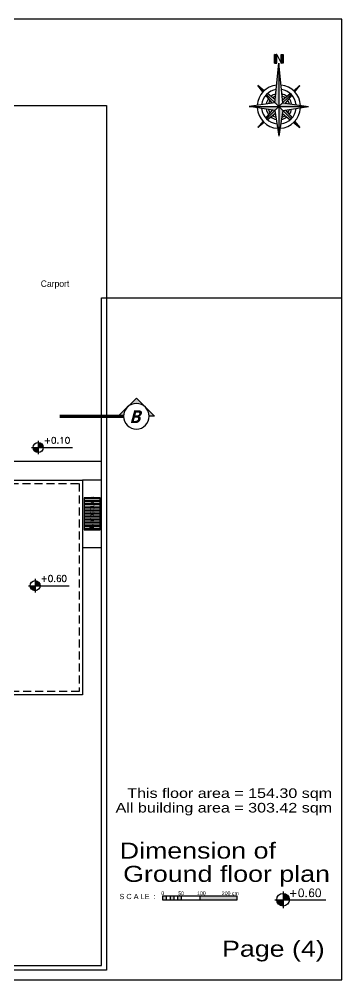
# Model space of a CAD drawing. Header units: millimetres. Extents: x 118878 to 201916, y 10986 to 20993.
# Drawn here: x 192908 to 193916, y 15463 to 18463 of the extents above; entities that cross this region are included whole.
import ezdxf
from ezdxf.enums import TextEntityAlignment as Align

# ---------------------------------------------------------------- set-up
doc = ezdxf.new("R2010")
doc.units = ezdxf.units.MM
doc.header["$LTSCALE"] = 100
doc.linetypes.add('DASHDOT', pattern=[1, 0.5, -0.25, 0, -0.25])
doc.linetypes.add('DASHED2', pattern=[0.375, 0.25, -0.125])
for name, color, linetype in [('0-NIVO', 51, 'Continuous'), ('1', 1, 'Continuous'), ('2', 2, 'Continuous'), ('3', 3, 'Continuous'), ('4', 4, 'Continuous'), ('7', 7, 'Continuous'), ('bou', 4, 'Continuous'), ('furniture faz2', 181, 'Continuous'), ('SH', 1, 'Continuous'), ('text', 201, 'Continuous'), ('TOOLS', 1, 'Continuous')]:
    doc.layers.add(name, color=color, linetype=linetype)
doc.styles.add('textstyle10', font='')
doc.styles.add('textstyle13', font='', dxfattribs={"width": 1.25})
doc.styles.add('textstyle14', font='Arial.ttf')
doc.styles.add('textstyle3', font='')
doc.styles.add('textstyle5', font='ROMANC')
doc.styles.get('textstyle10').set_extended_font_data('Segoe UI Black', italic=True, bold=True)
doc.styles.get('textstyle13').set_extended_font_data('Andalus')
doc.styles.get('textstyle3').set_extended_font_data('Andalus')

# ---------------------------------------------------------------- blocks, each defined once
blk = doc.blocks.new('cod-03')
at = {"layer": '1', "transparency": 33554687}
h = blk.add_hatch(color=256, dxfattribs=at)
edge = h.paths.add_edge_path(flags=0)
edge.add_line((0, 0), (-18.00000000001455, 0))
edge.add_arc((-1.4543e-11, -2.36522e-11), 18, 180, 270.0000000000463)
edge.add_line((2e-15, -18.00000000002365), (0, 0))
h = blk.add_hatch(color=256, dxfattribs=at)
edge = h.paths.add_edge_path(flags=0)
edge.add_arc((-1.45501e-11, -2.36451e-11), 18, 0, 89.99999999995369)
edge.add_line((-7e-16, 17.99999999997635), (0, 0))
edge.add_line((0, 0), (17.99999999998545, -2.36451e-11))
at = {"layer": '2'}
for p, q in [((-23.99999999997817, 0), (121.8620094852231, 0)), ((0, 24), (0, -24))]:
    blk.add_line(p, q, dxfattribs=at)
blk.add_circle((-1.45519e-11, -2.36469e-11), 18, dxfattribs=at)
blk = doc.blocks.new('SEC-SSS1')
at = {"layer": 'TOOLS', "transparency": 33554687}
h = blk.add_hatch(color=3, dxfattribs=at)
edge = h.paths.add_edge_path(flags=0)
edge.add_line((56.56854249492608, -56.56854249492608), (28.28427124746668, -28.28427124747327))
edge.add_arc((6.75e-13, -56.56854249493011), 39.99999999999932, 0, 44.99999999999068, ccw=False)
edge.add_arc((-2.3448e-12, -56.56854249493585), 40.00000000000234, 314.9999999999963, 360, ccw=False)
edge.add_line((28.2842712474594, -84.85281374240122), (56.56854249492608, -56.56854249492608))
edge = h.paths.add_edge_path(flags=0)
edge.add_arc((-1.3038e-12, -56.56854249493977), 39.99999999999883, 270.0000000000019, 314.99999999999926, ccw=False)
edge.add_line((3.3e-15, -96.56854249493861), (0, -113.137084989847))
edge.add_line((0, -113.137084989847), (28.28427124745939, -84.85281374240122))
edge = h.paths.add_edge_path(flags=0)
edge.add_line((0, 0), (0, -16.56854249493458))
edge.add_arc((1.6502e-12, -56.56854249494063), 40.00000000000606, 45.000000000002274, 90.00000000000227, ccw=False)
edge.add_line((28.28427124746668, -28.28427124747328), (0, 0))
at = {"layer": 'TOOLS', "color": 3}
for p, q in [((0, 0), (0, -16.56854249493458)), ((0, 0), (56.56854249492608, -56.56854249492608)), ((-7.276e-12, -113.1370849898543), (56.56854249492608, -56.56854249492608))]:
    blk.add_line(p, q, dxfattribs=at)
at = {"layer": 'TOOLS', "color": 3, "linetype": 'DASHDOT', "const_width": 10}
blk.add_lwpolyline([(0, -96.56854249493861), (0, -296.5685424949386)], dxfattribs=at)
at = {"layer": 'TOOLS', "color": 3}
blk.add_circle((0, -56.56854249493659), 40.00000000000201, dxfattribs=at)
blk = doc.blocks.new('SEC-S-N-1')
at = {"layer": '3', "xscale": -1}
blk.add_blockref('SEC-SSS1', (724.9999999999709, 262.6620169217531), dxfattribs=at)
at = {"layer": '3'}
for p, rotation in [((-417.662016921764, -969.9999999999127), 90.00000000000001), ((724.9999999999709, -2665.238030274417), 180)]:
    blk.add_blockref('SEC-SSS1', p, dxfattribs=dict(at, rotation=rotation))
at = {"layer": '3', "xscale": -1, "rotation": 270}
blk.add_blockref('SEC-SSS1', (1550, -969.9999999999127), dxfattribs=at)
at = {"layer": 'TOOLS', "style": 'textstyle10'}
for p in [(726.4178898256796, 201.3935269205722), (726.4178898256796, -2603.969540273236)]:
    blk.add_text('A', height=40, rotation=90, dxfattribs=at).set_placement(p, align=Align.MIDDLE)
for p in [(-356.3935269205831, -971.4178898256287), (1488.731509998819, -971.4178898256287)]:
    blk.add_text('B', height=40, dxfattribs=at).set_placement(p, align=Align.MIDDLE)
blk = doc.blocks.new('*X83')
at = {"color": 0}
for p, q in [((12.75, 19.00082394568908), (12.79917605431092, 19.05)), ((12.75, 19.00435947959502), (12.79564052040499, 19.05)), ((12.75, 19.00789501350095), (12.79210498649906, 19.05)), ((12.75, 19.01143054740687), (12.78856945259313, 19.05)), ((12.75, 19.01496608131281), (12.78503391868719, 19.05)), ((12.75, 19.01850161521875), (12.78149838478126, 19.05)), ((12.75, 19.02203714912468), (12.77796285087533, 19.05)), ((12.75, 19.02557268303061), (12.77442731696939, 19.05)), ((12.75, 19.02910821693654), (12.77089178306346, 19.05)), ((12.75, 19.03264375084248), (12.76735624915753, 19.05)), ((12.75, 19.03617928474841), (12.7638207152516, 19.05)), ((12.75, 19.03971481865434), (12.76028518134566, 19.05)), ((12.75, 19.04325035256028), (12.75674964743973, 19.05)), ((12.75, 19.04678588646621), (12.7532141135338, 19.05)), ((12.8, 18.99859194995903), (12.75, 19.04859194995903)), ((12.75, 18.99728841178315), (12.8, 19.04728841178315)), ((12.8, 18.9950564160531), (12.75, 19.0450564160531)), ((12.8, 19.00212748386497), (12.75212748386497, 19.05)), ((12.8, 19.0056630177709), (12.7556630177709, 19.05)), ((12.8, 19.00919855167683), (12.75919855167683, 19.05)), ((12.8, 19.01273408558276), (12.76273408558276, 19.05)), ((12.8, 19.0162696194887), (12.7662696194887, 19.05)), ((12.8, 19.01980515339463), (12.76980515339463, 19.05)), ((12.8, 19.02334068730056), (12.77334068730056, 19.05)), ((12.8, 19.02687622120649), (12.77687622120649, 19.05)), ((12.8, 19.03041175511243), (12.78041175511243, 19.05)), ((12.8, 19.03394728901836), (12.78394728901836, 19.05)), ((12.8, 19.03748282292429), (12.78748282292429, 19.05)), ((12.8, 19.04101835683023), (12.79101835683023, 19.05)), ((12.8, 19.04455389073616), (12.79455389073616, 19.05)), ((12.8, 19.0480894246421), (12.79808942464209, 19.05)), ((12.9, 19.0023315216399), (12.9476684783601, 19.05)), ((12.9, 19.00586705554584), (12.94413294445417, 19.05)), ((12.9, 19.00940258945176), (12.94059741054823, 19.05)), ((12.9, 19.0129381233577), (12.9370618766423, 19.05)), ((12.9, 19.01647365726364), (12.93352634273636, 19.05)), ((12.9, 19.02000919116957), (12.92999080883044, 19.05)), ((12.9, 19.0235447250755), (12.9264552749245, 19.05)), ((12.9, 19.02708025898143), (12.92291974101857, 19.05)), ((12.9, 19.03061579288737), (12.91938420711264, 19.05)), ((12.9, 19.0341513267933), (12.9158486732067, 19.05)), ((12.9, 19.03768686069923), (12.91231313930077, 19.05)), ((12.9, 19.04122239460517), (12.90877760539484, 19.05)), ((12.9, 19.0447579285111), (12.9052420714889, 19.05)), ((12.9, 19.04829346241703), (12.90170653758297, 19.05)), ((12.9, 18.99879598773397), (12.95, 19.04879598773397)), ((12.95, 18.99708437400821), (12.9, 19.04708437400821)), ((12.9, 18.99526045382804), (12.95, 19.04526045382804)), ((12.95, 19.00061990791414), (12.90061990791414, 19.05)), ((12.95, 19.00415544182008), (12.90415544182007, 19.05)), ((12.95, 19.00769097572601), (12.90769097572601, 19.05)), ((12.95, 19.01122650963194), (12.91122650963194, 19.05)), ((12.95, 19.01476204353787), (12.91476204353787, 19.05)), ((12.95, 19.01829757744381), (12.91829757744381, 19.05)), ((12.95, 19.02183311134974), (12.92183311134974, 19.05)), ((12.95, 19.02536864525567), (12.92536864525567, 19.05)), ((12.95, 19.02890417916161), (12.9289041791616, 19.05)), ((12.95, 19.03243971306754), (12.93243971306753, 19.05)), ((12.95, 19.03597524697347), (12.93597524697347, 19.05)), ((12.95, 19.0395107808794), (12.9395107808794, 19.05)), ((12.95, 19.04304631478533), (12.94304631478533, 19.05)), ((12.95, 19.04658184869127), (12.94658184869127, 19.05)), ((12.75, 18.99375287787721), (12.8, 19.04375287787722)), ((12.8, 18.99152088214717), (12.75, 19.04152088214717)), ((12.75, 18.99021734397128), (12.8, 19.04021734397128)), ((12.8, 18.98798534824124), (12.75, 19.03798534824123)), ((12.75, 18.98668181006535), (12.8, 19.03668181006535)), ((12.8, 18.9844498143353), (12.75, 19.0344498143353)), ((12.75, 18.98314627615942), (12.8, 19.03314627615942)), ((12.8, 18.98091428042937), (12.75, 19.03091428042937)), ((12.75, 18.97961074225349), (12.8, 19.02961074225348)), ((12.8, 18.97737874652344), (12.75, 19.02737874652344)), ((12.75, 18.97607520834755), (12.8, 19.02607520834755)), ((12.8, 18.9738432126175), (12.75, 19.0238432126175)), ((12.75, 18.97253967444162), (12.8, 19.02253967444162)), ((12.8, 18.97030767871157), (12.75, 19.02030767871156)), ((12.75, 18.96900414053568), (12.8, 19.01900414053569)), ((12.8, 18.96677214480564), (12.75, 19.01677214480564)), ((12.75, 18.96546860662975), (12.8, 19.01546860662976)), ((12.8, 18.96323661089971), (12.75, 19.01323661089971)), ((12.75, 18.96193307272382), (12.8, 19.01193307272382)), ((12.8, 18.95970107699378), (12.75, 19.00970107699377)), ((12.75, 18.95839753881789), (12.8, 19.00839753881789)), ((12.8, 18.95616554308784), (12.75, 19.00616554308784)), ((12.75, 18.95486200491196), (12.8, 19.00486200491195)), ((12.8, 18.95263000918191), (12.75, 19.00263000918191)), ((12.75, 18.95132647100602), (12.8, 19.00132647100602)), ((12.8, 18.94909447527598), (12.75, 18.99909447527597)), ((12.75, 18.94779093710009), (12.8, 18.99779093710009)), ((12.8, 18.94555894137004), (12.75, 18.99555894137004)), ((12.75, 18.94425540319416), (12.8, 18.99425540319416)), ((12.8, 18.94202340746411), (12.75, 18.99202340746411)), ((12.75, 18.94071986928823), (12.8, 18.99071986928823)), ((12.8, 18.93848787355818), (12.75, 18.98848787355818)), ((12.75, 18.93718433538229), (12.8, 18.98718433538229)), ((12.8, 18.93495233965223), (12.75, 18.98495233965224)), ((12.75, 18.93364880147636), (12.8, 18.98364880147636)), ((12.8, 18.93141680574631), (12.75, 18.98141680574631)), ((12.75, 18.93011326757043), (12.8, 18.98011326757043)), ((12.8, 18.92788127184038), (12.75, 18.97788127184037)), ((12.75, 18.92657773366449), (12.8, 18.97657773366448)), ((12.8, 18.92434573793444), (12.75, 18.97434573793444)), ((12.75, 18.92304219975856), (12.8, 18.97304219975856)), ((12.8, 18.92081020402851), (12.75, 18.97081020402851)), ((12.75, 18.91950666585263), (12.8, 18.96950666585263)), ((12.8, 18.91727467012257), (12.75, 18.96727467012258)), ((12.75, 18.9159711319467), (12.8, 18.9659711319467)), ((12.8, 18.91373913621665), (12.75, 18.96373913621665)), ((12.75, 18.91243559804076), (12.8, 18.96243559804076)), ((12.8, 18.91020360231072), (12.75, 18.96020360231071)), ((12.75, 18.90890006413483), (12.8, 18.95890006413483)), ((12.8, 18.90666806840478), (12.75, 18.95666806840478)), ((12.75, 18.9053645302289), (12.8, 18.9553645302289)), ((12.8, 18.90313253449885), (12.75, 18.95313253449885)), ((12.75, 18.90182899632296), (12.8, 18.95182899632296)), ((12.8, 18.89959700059292), (12.75, 18.94959700059292)), ((12.75, 18.89829346241703), (12.8, 18.94829346241703)), ((12.8, 18.89606146668698), (12.75, 18.94606146668698)), ((12.75, 18.8947579285111), (12.8, 18.9447579285111)), ((12.8, 18.89252593278105), (12.75, 18.94252593278105)), ((12.75, 18.89122239460517), (12.8, 18.94122239460516)), ((12.8, 18.88899039887512), (12.75, 18.93899039887512)), ((12.75, 18.88768686069924), (12.8, 18.93768686069923)), ((12.8, 18.88545486496919), (12.75, 18.93545486496918)), ((12.75, 18.8841513267933), (12.8, 18.9341513267933)), ((12.8, 18.88191933106326), (12.75, 18.93191933106325)), ((12.75, 18.88061579288737), (12.8, 18.93061579288737)), ((12.8, 18.87838379715732), (12.75, 18.92838379715732)), ((12.75, 18.87708025898144), (12.8, 18.92708025898144)), ((12.8, 18.87484826325139), (12.75, 18.92484826325139)), ((12.75, 18.8735447250755), (12.8, 18.9235447250755)), ((12.8, 18.87131272934546), (12.75, 18.92131272934545)), ((12.75, 18.87000919116957), (12.8, 18.92000919116957)), ((12.8, 18.86777719543952), (12.75, 18.91777719543952)), ((12.75, 18.86647365726364), (12.8, 18.91647365726363)), ((12.8, 18.86424166153359), (12.75, 18.91424166153359)), ((12.75, 18.86293812335771), (12.8, 18.9129381233577)), ((12.8, 18.86070612762766), (12.75, 18.91070612762766)), ((12.75, 18.85940258945177), (12.8, 18.90940258945177)), ((12.8, 18.85717059372172), (12.75, 18.90717059372172)), ((12.75, 18.85586705554584), (12.8, 18.90586705554584)), ((12.8, 18.85363505981579), (12.75, 18.90363505981579)), ((12.75, 18.85233152163991), (12.8, 18.90233152163991)), ((12.80009952590986, 18.85), (12.75, 18.90009952590986)), ((12.79656399200393, 18.85), (12.75, 18.89656399200392)), ((12.79302845809799, 18.85), (12.75, 18.89302845809799)), ((12.78949292419206, 18.85), (12.75, 18.88949292419206)), ((12.78595739028613, 18.85), (12.75, 18.88595739028612)), ((12.7824218563802, 18.85), (12.75, 18.8824218563802)), ((12.77888632247426, 18.85), (12.75, 18.87888632247426)), ((12.77535078856833, 18.85), (12.75, 18.87535078856832)), ((12.7718152546624, 18.85), (12.75, 18.8718152546624)), ((12.76827972075646, 18.85), (12.75, 18.86827972075646)), ((12.76474418685053, 18.85), (12.75, 18.86474418685053)), ((12.7612086529446, 18.85), (12.75, 18.8612086529446)), ((12.75767311903867, 18.85), (12.75, 18.85767311903866)), ((12.75413758513274, 18.85), (12.75, 18.85413758513274)), ((12.7506020512268, 18.85), (12.75, 18.8506020512268)), ((12.75120401226603, 18.85), (12.8, 18.89879598773397)), ((12.75473954617196, 18.85), (12.8, 18.89526045382804)), ((12.75827508007789, 18.85), (12.8, 18.89172491992211)), ((12.76181061398383, 18.85), (12.8, 18.88818938601617)), ((12.76534614788976, 18.85), (12.8, 18.88465385211024)), ((12.76888168179569, 18.85), (12.8, 18.88111831820431)), ((12.77241721570163, 18.85), (12.8, 18.87758278429838)), ((12.77595274960756, 18.85), (12.8, 18.87404725039244)), ((12.77948828351349, 18.85), (12.8, 18.87051171648651)), ((12.78302381741942, 18.85), (12.8, 18.86697618258058)), ((12.78655935132536, 18.85), (12.8, 18.86344064867465)), ((12.79009488523129, 18.85), (12.8, 18.85990511476871)), ((12.79363041913722, 18.85), (12.8, 18.85636958086278)), ((12.79716595304315, 18.85), (12.8, 18.85283404695685)), ((12.95, 18.99354884010228), (12.9, 19.04354884010228)), ((12.9, 18.9917249199221), (12.95, 19.04172491992211)), ((12.95, 18.99001330619635), (12.9, 19.04001330619635)), ((12.9, 18.98818938601617), (12.95, 19.03818938601617)), ((12.95, 18.98647777229041), (12.9, 19.03647777229041)), ((12.9, 18.98465385211023), (12.95, 19.03465385211024)), ((12.95, 18.98294223838448), (12.9, 19.03294223838448)), ((12.9, 18.9811183182043), (12.95, 19.03111831820431)), ((12.95, 18.97940670447855), (12.9, 19.02940670447855)), ((12.9, 18.97758278429838), (12.95, 19.02758278429837)), ((12.95, 18.97587117057262), (12.9, 19.02587117057262)), ((12.9, 18.97404725039244), (12.95, 19.02404725039244)), ((12.95, 18.97233563666668), (12.9, 19.02233563666668)), ((12.9, 18.97051171648651), (12.95, 19.02051171648651)), ((12.95, 18.96880010276075), (12.9, 19.01880010276075)), ((12.9, 18.96697618258057), (12.95, 19.01697618258058)), ((12.95, 18.96526456885482), (12.9, 19.01526456885482)), ((12.9, 18.96344064867464), (12.95, 19.01344064867464)), ((12.95, 18.96172903494887), (12.9, 19.01172903494888)), ((12.9, 18.95990511476871), (12.95, 19.00990511476871)), ((12.95, 18.95819350104295), (12.9, 19.00819350104295)), ((12.9, 18.95636958086278), (12.95, 19.00636958086278)), ((12.95, 18.95465796713702), (12.9, 19.00465796713701)), ((12.9, 18.95283404695685), (12.95, 19.00283404695685)), ((12.95, 18.95112243323108), (12.9, 19.00112243323108)), ((12.9, 18.94929851305091), (12.95, 18.99929851305091)), ((12.95, 18.94758689932515), (12.9, 18.99758689932516)), ((12.9, 18.94576297914498), (12.95, 18.99576297914498)), ((12.95, 18.94405136541922), (12.9, 18.99405136541922)), ((12.9, 18.94222744523904), (12.95, 18.99222744523905)), ((12.95, 18.94051583151329), (12.9, 18.99051583151329)), ((12.9, 18.93869191133311), (12.95, 18.98869191133312)), ((12.95, 18.93698029760735), (12.9, 18.98698029760735)), ((12.9, 18.93515637742718), (12.95, 18.98515637742718)), ((12.95, 18.93344476370142), (12.9, 18.98344476370142)), ((12.9, 18.93162084352125), (12.95, 18.98162084352125)), ((12.95, 18.92990922979549), (12.9, 18.97990922979549)), ((12.9, 18.92808530961532), (12.95, 18.97808530961532)), ((12.95, 18.92637369588955), (12.9, 18.97637369588955)), ((12.9, 18.92454977570938), (12.95, 18.97454977570937)), ((12.95, 18.92283816198362), (12.9, 18.97283816198362)), ((12.9, 18.92101424180345), (12.95, 18.97101424180345)), ((12.95, 18.91930262807769), (12.9, 18.96930262807769)), ((12.9, 18.91747870789752), (12.95, 18.96747870789752)), ((12.95, 18.91576709417176), (12.9, 18.96576709417176)), ((12.9, 18.91394317399159), (12.95, 18.96394317399159)), ((12.95, 18.91223156026582), (12.9, 18.96223156026582)), ((12.9, 18.91040764008565), (12.95, 18.96040764008565)), ((12.95, 18.90869602635989), (12.9, 18.95869602635989)), ((12.9, 18.90687210617972), (12.95, 18.95687210617972)), ((12.95, 18.90516049245396), (12.9, 18.95516049245396)), ((12.9, 18.90333657227379), (12.95, 18.95333657227379)), ((12.95, 18.90162495854803), (12.9, 18.95162495854803)), ((12.9, 18.89980103836785), (12.95, 18.94980103836785)), ((12.95, 18.89808942464209), (12.9, 18.94808942464209)), ((12.9, 18.89626550446192), (12.95, 18.94626550446192)), ((12.95, 18.89455389073616), (12.9, 18.94455389073616)), ((12.9, 18.89272997055599), (12.95, 18.94272997055599)), ((12.95, 18.89101835683023), (12.9, 18.94101835683023)), ((12.9, 18.88919443665006), (12.95, 18.93919443665006)), ((12.95, 18.8874828229243), (12.9, 18.9374828229243)), ((12.9, 18.88565890274412), (12.95, 18.93565890274413)), ((12.95, 18.88394728901836), (12.9, 18.93394728901836)), ((12.9, 18.88212336883819), (12.95, 18.93212336883819)), ((12.95, 18.88041175511243), (12.9, 18.93041175511243)), ((12.9, 18.87858783493226), (12.95, 18.92858783493226)), ((12.95, 18.87687622120649), (12.9, 18.9268762212065)), ((12.9, 18.87505230102632), (12.95, 18.92505230102633)), ((12.95, 18.87334068730056), (12.9, 18.92334068730056)), ((12.9, 18.87151676712039), (12.95, 18.92151676712039)), ((12.95, 18.86980515339463), (12.9, 18.91980515339463)), ((12.9, 18.86798123321446), (12.95, 18.91798123321446)), ((12.95, 18.8662696194887), (12.9, 18.9162696194887)), ((12.9, 18.86444569930853), (12.95, 18.91444569930853)), ((12.95, 18.86273408558276), (12.9, 18.91273408558276)), ((12.9, 18.8609101654026), (12.95, 18.9109101654026)), ((12.95, 18.85919855167683), (12.9, 18.90919855167684)), ((12.9, 18.85737463149666), (12.95, 18.90737463149666)), ((12.95, 18.8556630177709), (12.9, 18.9056630177709)), ((12.9, 18.85383909759073), (12.95, 18.90383909759073)), ((12.95, 18.85212748386497), (12.9, 18.90212748386497)), ((12.9, 18.8503035636848), (12.95, 18.9003035636848)), ((12.94859194995903, 18.85), (12.9, 18.89859194995904)), ((12.9450564160531, 18.85), (12.9, 18.8950564160531)), ((12.94152088214717, 18.85), (12.9, 18.89152088214717)), ((12.93798534824124, 18.85), (12.9, 18.88798534824124)), ((12.9344498143353, 18.85), (12.9, 18.8844498143353)), ((12.93091428042937, 18.85), (12.9, 18.88091428042937)), ((12.92737874652344, 18.85), (12.9, 18.87737874652344)), ((12.9238432126175, 18.85), (12.9, 18.8738432126175)), ((12.92030767871157, 18.85), (12.9, 18.87030767871157)), ((12.91677214480564, 18.85), (12.9, 18.86677214480564)), ((12.91323661089971, 18.85), (12.9, 18.86323661089971)), ((12.90970107699378, 18.85), (12.9, 18.85970107699378)), ((12.90616554308784, 18.85), (12.9, 18.85616554308784)), ((12.90263000918191, 18.85), (12.9, 18.85263000918191)), ((12.90323197022114, 18.85), (12.95, 18.89676802977886)), ((12.90676750412707, 18.85), (12.95, 18.89323249587293)), ((12.910303038033, 18.85), (12.95, 18.889696961967)), ((12.91383857193894, 18.85), (12.95, 18.88616142806107)), ((12.91737410584487, 18.85), (12.95, 18.88262589415514)), ((12.9209096397508, 18.85), (12.95, 18.8790903602492)), ((12.92444517365673, 18.85), (12.95, 18.87555482634327)), ((12.92798070756267, 18.85), (12.95, 18.87201929243733)), ((12.9315162414686, 18.85), (12.95, 18.8684837585314)), ((12.93505177537453, 18.85), (12.95, 18.86494822462547)), ((12.93858730928046, 18.85), (12.95, 18.86141269071953)), ((12.9421228431864, 18.85), (12.95, 18.85787715681361)), ((12.94565837709233, 18.85), (12.95, 18.85434162290767)), ((12.94919391099826, 18.85), (12.95, 18.85080608900174))]:
    blk.add_line(p, q, dxfattribs=at)
blk = doc.blocks.new('N-SING-2')
at = {"transparency": 33554687}
h = blk.add_hatch(color=253, dxfattribs=at)
h.paths.add_polyline_path([(0, 97.99999999983356), (-8.909090909117367, 8.90909090909463), (-2.91038e-11, 1.45519e-11)], flags=0)
h.paths.add_polyline_path([(-2.91038e-11, -9.095e-13), (-66.98658240441, 9.095e-13), (-8.909090909088262, -8.909090909090082)], flags=0)
h.paths.add_polyline_path([(8.909090909117367, -8.90909090907735), (-2.91038e-11, 1.45519e-11), (-2.91038e-11, -66.98658240441819)], flags=0)
h.paths.add_polyline_path([(8.909090909088262, 8.909090909091901), (0, 0), (66.98658240441, 0)], flags=0)
h = blk.add_hatch(color=253, dxfattribs=at)
edge = h.paths.add_edge_path(flags=0)
edge.add_arc((-1.97886e-11, 9.2513e-12), 39.20000000000019, 44.99999999998879, 49.22130619374684)
edge.add_line((25.60305115944357, 29.68372906705736), (8.242196531791706, 15.57803468208658))
edge.add_line((8.242196531791706, 15.57803468208658), (8.909090909088262, 8.909090909100996))
edge.add_line((8.909090909088262, 8.909090909100996), (27.71858582249843, 27.71858582251662))
edge = h.paths.add_edge_path(flags=0)
edge.add_line((47.36666666652307, 47.36666666650489), (33.30484849837376, 35.9414394049336))
edge.add_arc((-9.9334e-12, 1.276064e-10), 48.99999999989419, 44.999999999889326, 47.18051533060992, ccw=False)
edge.add_line((34.64823227812303, 34.64823227812667), (47.36666666652307, 47.36666666650489))
edge = h.paths.add_edge_path(flags=0)
edge.add_arc((4.24336e-11, 1.47544e-11), 39.20000000001231, 135.0000000000403, 139.2213061937972)
edge.add_line((-29.68372906703736, 25.60305115945994), (-15.32075255244854, 7.925541603014608))
edge.add_line((-15.32075255244854, 7.925541603014607), (-8.909090909088262, 8.909090909091901))
edge.add_line((-8.909090909088262, 8.909090909091901), (-27.71858582249843, 27.71858582251663))
edge = h.paths.add_edge_path(flags=0)
edge.add_line((-47.36666666661039, 47.36666666658402), (-35.94143940493814, 33.30484849838831))
edge.add_arc((5.82361e-11, 2.910809e-10), 48.99999999983913, 135.0000000003031, 137.1805153310069, ccw=False)
edge.add_line((-34.64823227815214, 34.64823227813486), (-47.36666666661039, 47.36666666658402))
h = blk.add_hatch(color=253, dxfattribs=at)
edge = h.paths.add_edge_path(flags=0)
edge.add_line((15.32075255247764, -7.925541603007332), (8.909090909117367, -8.909090909087352))
edge.add_line((8.909090909117367, -8.909090909087352), (27.71858582249843, -27.71858582251571))
edge.add_arc((1.751168e-10, 3.133565e-10), 39.20000000008984, 314.9999999994773, 319.2213061932441)
edge.add_line((29.68372906706646, -25.60305115946903), (15.32075255247764, -7.925541603007332))
edge = h.paths.add_edge_path(flags=0)
edge.add_arc((-1.7085e-10, -4.188863e-10), 48.99999999983611, 315.00000000049283, 317.1805153312045, ccw=False)
edge.add_line((34.64823227815213, -34.64823227814578), (47.3666666665813, -47.3666666666595))
edge.add_line((47.3666666665813, -47.3666666666595), (35.94143940493814, -33.30484849839012))
edge = h.paths.add_edge_path(flags=0)
edge.add_line((-7.925541603006423, -15.32075255243308), (-8.909090909059158, -8.909090909079168))
edge.add_line((-8.909090909059158, -8.909090909079168), (-27.71858582249843, -27.71858582251571))
edge.add_arc((1.66054e-11, -1.17772e-11), 39.19999999999551, 224.9999999999885, 229.2213061937471)
edge.add_line((-25.60305115944357, -29.68372906705645), (-7.925541603006423, -15.32075255243308))
edge = h.paths.add_edge_path(flags=0)
edge.add_arc((3.217409e-10, -7.062582e-10), 48.9999999997068, 224.9999999991545, 227.1805153298634, ccw=False)
edge.add_line((-34.64823227812305, -34.64823227812848), (-47.3666666665813, -47.36666666666225))
edge.add_line((-47.3666666665813, -47.36666666666225), (-33.30484849840286, -35.94143940494087))
at = {"color": 0}
for p, q in [((-9.799999999988357, 97.99999999999909), (-9.799999999988357, 117.5999999999994)), ((-9.799999999988357, 117.5999999999994), (-4.899999999994178, 117.5999999999994)), ((-4.899999999994178, 97.99999999999909), (-4.899999999994178, 117.5999999999994)), ((-4.899999999994178, 117.5999999999994), (4.899999999994178, 97.99999999999909)), ((4.899999999994178, 97.99999999999909), (4.899999999994178, 117.5999999999994)), ((4.899999999994178, 117.5999999999994), (9.799999999988357, 117.5999999999994)), ((9.799999999988357, 117.5999999999994), (9.799999999988357, 97.99999999999909)), ((-9.799999999988357, 97.99999999999909), (-4.899999999994178, 97.99999999999909)), ((-8.909090909088262, 8.909090909090992), (0, 97.99999999999909)), ((0, 97.99999999999909), (0, -66.9865824044009)), ((8.909090909088262, 8.909090909090992), (0, 97.99999999999909)), ((9.799999999988357, 97.99999999999909), (4.899999999994178, 97.99999999999909)), ((-34.64823227815214, 34.64823227814032), (-47.36666666666861, 47.3666666666677)), ((-35.94143940493814, 33.30484849839104), (-47.36666666666861, 47.36666666666588)), ((-33.30484849840285, 35.94143940494268), (-47.36666666666861, 47.36666666666678)), ((33.30484849840285, 35.94143940494268), (47.36666666666861, 47.36666666666678)), ((34.64823227815214, 34.64823227814032), (47.36666666666861, 47.36666666666678)), ((35.94143940493814, 33.30484849839104), (47.36666666666861, 47.36666666666588)), ((-15.32075255244854, 7.925541603014607), (-29.68372906703735, 25.60305115945357)), ((0, 0), (-27.71858582249843, 27.71858582251207)), ((-8.242196531791706, 15.57803468208112), (-25.60305115944357, 29.68372906705554)), ((0, 0), (27.71858582249843, 27.71858582251207)), ((8.242196531791706, 15.57803468208112), (25.60305115944357, 29.68372906705645)), ((15.32075255247764, 7.925541603013697), (29.68372906703735, 25.60305115945357)), ((-8.909090909088262, 8.909090909090992), (-66.98658240441, 0)), ((-66.98658240441, 0), (66.98658240441, 0)), ((-8.909090909088262, -8.909090909090992), (-66.98658240441, 0)), ((0, 0), (-27.71858582249843, -27.71858582251207)), ((0, 0), (27.71858582249843, -27.71858582251207)), ((8.909090909088262, 8.909090909090992), (66.98658240441, 0)), ((8.909090909088262, -8.909090909090082), (66.98658240441, 0)), ((-15.32075255247764, -7.925541603013697), (-29.68372906703735, -25.60305115945357)), ((-7.925541603006423, -15.32075255244581), (-25.60305115944357, -29.68372906705554)), ((-8.909090909088262, -8.909090909090082), (0, -66.9865824044)), ((8.909090909088262, -8.909090909090992), (0, -66.9865824044)), ((7.925541603006423, -15.3207525524358), (25.60305115944357, -29.68372906705554)), ((15.32075255247764, -7.92554160301006), (29.68372906703735, -25.60305115945357)), ((-35.94143940493814, -33.30484849839104), (-47.36666666666861, -47.36666666666496)), ((-34.64823227815214, -34.64823227814032), (-47.36666666666861, -47.36666666666315)), ((-33.30484849840285, -35.94143940494268), (-47.36666666666861, -47.36666666666588)), ((33.30484849840285, -35.94143940494268), (47.36666666666861, -47.36666666666588)), ((34.64823227815214, -34.64823227814032), (47.36666666666861, -47.36666666666951)), ((35.94143940493814, -33.30484849839104), (47.36666666666861, -47.36666666666496))]:
    blk.add_line(p, q, dxfattribs=at)
for radius, start, end in [(48.99999999999952, 95.76832958168227, 176.7579329393152), (48.99999999999952, 3.242067060684746, 84.23167041831773), (39.19999999999962, 98.69351281776132, 173.7041987768739), (29.39999999999978, 103.6601263891721, 127.3468716501625), (24.49999999999976, 107.7435441784023, 124.5658656198962), (39.19999999999962, 6.295801223126189, 81.30648718223868), (29.39999999999978, 52.65312834983744, 76.33987361082785), (24.49999999999976, 55.43413438010374, 72.25645582159763), (29.39999999999978, 142.6531283496237, 168.5104573970698), (24.49999999999976, 145.4341343806024, 164.2290254056753), (24.49999999999976, 15.77097459432471, 34.56586561939754), (29.39999999999978, 11.48954260293022, 37.3468716503762), (48.99999999999952, 183.2420670606847, 266.7579329390443), (39.19999999999962, 186.2958012231261, 263.7041987772017), (29.39999999999978, 191.4895426029302, 217.3468716503762), (24.49999999999976, 195.7709745943247, 214.5658656193976), (24.49999999999976, 235.4341343801037, 254.2290254055727), (48.99999999999952, 273.2420670609557, 356.7579329393153), (39.19999999999962, 276.2958012227983, 353.7041987768739), (24.49999999999976, 285.7709745944273, 304.5658656198963), (24.49999999999976, 325.4341343806025, 344.2290254056753), (29.39999999999978, 322.6531283496238, 348.5104573970698), (29.39999999999978, 232.6531283498375, 258.5104573976723), (29.39999999999978, 281.4895426023277, 307.3468716501626)]:
    blk.add_arc((0, 0), radius, start, end, dxfattribs=at)
at = {"xscale": 98, "yscale": 98, "zscale": 98}
blk.add_blockref('*X83', (-1259.299999999988, -1749.299999999983), dxfattribs=at)

msp = doc.modelspace()

# ---------------------------------------------------------------- hatches: boundary and pattern name
at = {"layer": '1', "transparency": 33554687}
h = msp.add_hatch(dxfattribs=at)
h.set_pattern_fill('ANSI32', color=256, angle=315, style=0, pattern_type=0)
h.set_pattern_definition([(360, (3433.153666437778, 5615.262531221495), (9.7e-15, 9.525000000000002), []), (360, (3436.328667809196, 5612.087529850076), (9.7e-15, 9.525000000000002), [])])
h.paths.add_polyline_path([(193160.9799632381, 16967.9658254211), (193110.9799632381, 16967.9658254211), (193110.9799632381, 16867.9658254211), (193160.9799632381, 16867.9658254211)], flags=0)
at = {"layer": 'SH', "transparency": 33554687}
h = msp.add_hatch(color=256, dxfattribs=at)
h.paths.add_polyline_path([(193367.8967850226, 15724.61906416321), (193356.24357009, 15724.61906416321), (193356.24357009, 15712.96584923059), (193367.8967850226, 15712.96584923059)], flags=0)
h.paths.add_polyline_path([(193391.2032148878, 15724.61906416321), (193379.5499999552, 15724.61906416321), (193379.5499999552, 15712.96584923059), (193391.2032148878, 15712.96584923059)], flags=0)
h.paths.add_polyline_path([(193414.509644753, 15724.61906416321), (193402.8564298205, 15724.61906416321), (193402.8564298205, 15712.96584923059), (193414.509644753, 15712.96584923059)], flags=0)
h.paths.add_polyline_path([(193589.3078687422, 15724.61906416321), (193472.7757194161, 15724.61906416321), (193472.7757194161, 15712.96584923059), (193589.3078687422, 15712.96584923059)], flags=0)

# ---------------------------------------------------------------- linework, layer by layer
at = {"layer": '1'}
msp.add_lwpolyline([(193160.9799632381, 16967.9658254211), (193110.9799632381, 16967.9658254211), (193110.9799632381, 16867.9658254211), (193160.9799632381, 16867.9658254211)], close=True, dxfattribs=at)
at = {"layer": '2'}
msp.add_line((192880.9799632381, 17082.9658254211), (193165.9799632381, 17082.9658254211), dxfattribs=at)
msp.add_lwpolyline([(192880.9799632381, 17022.9658254211), (193105.9799632381, 17022.9658254211), (193105.9799632381, 16352.96584923059), (192140.9799632381, 16352.96584923059), (192140.9799632381, 16562.96584923047), (191795.9799632381, 16562.96584923047)], dxfattribs=at)
at = {"layer": '2', "linetype": 'DASHED2'}
msp.add_lwpolyline([(192880.9799632381, 17012.9658254211), (193095.9799632381, 17012.9658254211), (193095.9799632381, 16362.96584923059), (192150.9799632381, 16362.96584923059), (192150.9799632381, 16572.96584923047), (191860.9799632381, 16572.96584923047)], dxfattribs=at)
at = {"layer": '3'}
msp.add_lwpolyline([(190915.9799632381, 15462.96584923059), (193915.9799632381, 15462.96584923059), (193915.9799632381, 18462.96584923059), (190915.9799632381, 18462.96584923059)], close=True, dxfattribs=at)
at = {"layer": '4'}
msp.add_lwpolyline([(191795.9799632381, 16572.96584923047), (191795.9799632381, 15507.96584923059), (193165.9799632381, 15507.96584923059), (193165.9799632381, 17592.96584923059), (193180.9799632381, 17592.96584923059), (193180.9799632381, 15492.96584923059), (191780.9799632381, 15492.96584923059), (191780.9799632381, 16572.96584923047)], dxfattribs=at)
msp.add_lwpolyline([(193165.9799632381, 17022.9658254211), (193105.9799632381, 17022.9658254211), (193105.9799632381, 16812.9658254211), (193165.9799632381, 16812.9658254211)], close=True, dxfattribs=at)
at = {"layer": '7'}
msp.add_line((193180.9799632381, 17592.96584923059), (193915.9799632381, 17592.96584923059), dxfattribs=at)
at = {"layer": 'bou', "color": 1}
msp.add_lwpolyline([(191780.9799632381, 18192.96584923059), (193180.9799632381, 18192.96584923059), (193180.9799632381, 15492.96584923059), (191780.9799632381, 15492.96584923059)], close=True, dxfattribs=at)
at = {"layer": 'SH'}
for p, q in [((193367.8967850226, 15724.61906416318), (193367.8967850226, 15712.96584923059)), ((193379.5499999552, 15724.61906416318), (193379.5499999552, 15712.96584923059)), ((193391.2032148878, 15724.61906416318), (193391.2032148878, 15712.96584923059)), ((193402.8564298205, 15724.61906416318), (193402.8564298205, 15712.96584923059)), ((193414.509644753, 15724.61906416318), (193414.509644753, 15712.96584923059)), ((193472.7757194161, 15724.61906416318), (193472.7757194161, 15712.96584923059))]:
    msp.add_line(p, q, dxfattribs=at)
msp.add_lwpolyline([(193356.24357009, 15712.96584923059), (193589.3078687422, 15712.96584923059), (193589.3078687422, 15724.61906416318), (193356.24357009, 15724.61906416318)], close=True, dxfattribs=at)

# ---------------------------------------------------------------- block references
at = {"layer": '0-NIVO', "xscale": 0.8750000000129351, "yscale": 0.8750000000129351, "zscale": 0.8750000000129351}
for p in [(192968.0332857402, 17125.43937271813), (192957.9779506815, 16693.81736577241)]:
    msp.add_blockref('cod-03', p, dxfattribs=at)
at = {"layer": '1', "xscale": 1.093750000016169, "yscale": 1.093750000016169, "zscale": 1.093750000016169}
msp.add_blockref('cod-03', (193732.6933903616, 15712.96584923059), dxfattribs=at)
at = {"layer": '3'}
msp.add_blockref('SEC-S-N-1', (191780.9799632381, 18192.96584923059), dxfattribs=at)
at = {"layer": '3', "xscale": 1.382400000006956, "yscale": 1.382400000006956, "zscale": 1.382400000006956}
msp.add_blockref('N-SING-2', (193719.4930636296, 18189.96198016415), dxfattribs=at)

# ---------------------------------------------------------------- texts
at = {"layer": '0-NIVO', "style": 'textstyle5'}
for s, p in [('+0.10', (192985.3866399608, 17137.75933812934)), ('+0.60', (192975.3313049021, 16706.13733118362))]:
    msp.add_text(s, height=20, dxfattribs=at).set_placement(p)
at = {"layer": '2', "style": 'textstyle5'}
msp.add_text('+0.60', height=25, dxfattribs=at).set_placement((193750.3567699718, 15721.82879837934))
at = {"layer": 'furniture faz2', "style": 'textstyle3'}
msp.add_text('Barbecues', height=15, rotation=90, dxfattribs=at).set_placement((193142.5205449643, 16873.5399192769))
at = {"layer": 'SH', "color": 1, "style": 'textstyle14'}
msp.add_text('S C A LE  : ', height=16.34476899633903, dxfattribs=at).set_placement((193221.6135599916, 15714.90194991083))
at = {"layer": 'SH', "style": 'textstyle14'}
for s, p in [('0', (193352.1929411328, 15727.26682260874)), ('50', (193405.0235183365, 15727.26682260874)), ('100', (193463.9499445703, 15727.26682260874)), ('200 cm', (193541.0479678584, 15727.26682260874))]:
    msp.add_text(s, height=11.65321493260722, dxfattribs=at).set_placement(p)
at = {"layer": 'text', "style": 'textstyle3'}
msp.add_text('Carport', height=20, dxfattribs=at).set_placement((192975.7000193788, 17627.11543036182))
at = {"layer": 'text', "style": 'textstyle13', "width": 1.25}
for s, height, p in [('This floor area = 154.30 sqm', 30, (193885.6299790356, 16030.87275143199)), ('All building area = 303.42 sqm', 30, (193885.6299790356, 15985.39145326377)), ('Dimension of', 50, (193710.221355105, 15841.41216290623)), ('Ground floor plan', 50, (193878.9339734318, 15768.77636737048)), ('Page (4)', 50, (193862.6161020538, 15534.99853623258))]:
    msp.add_text(s, height=height, dxfattribs=at).set_placement(p, align=Align.RIGHT)

doc.saveas('drawing.dxf')
